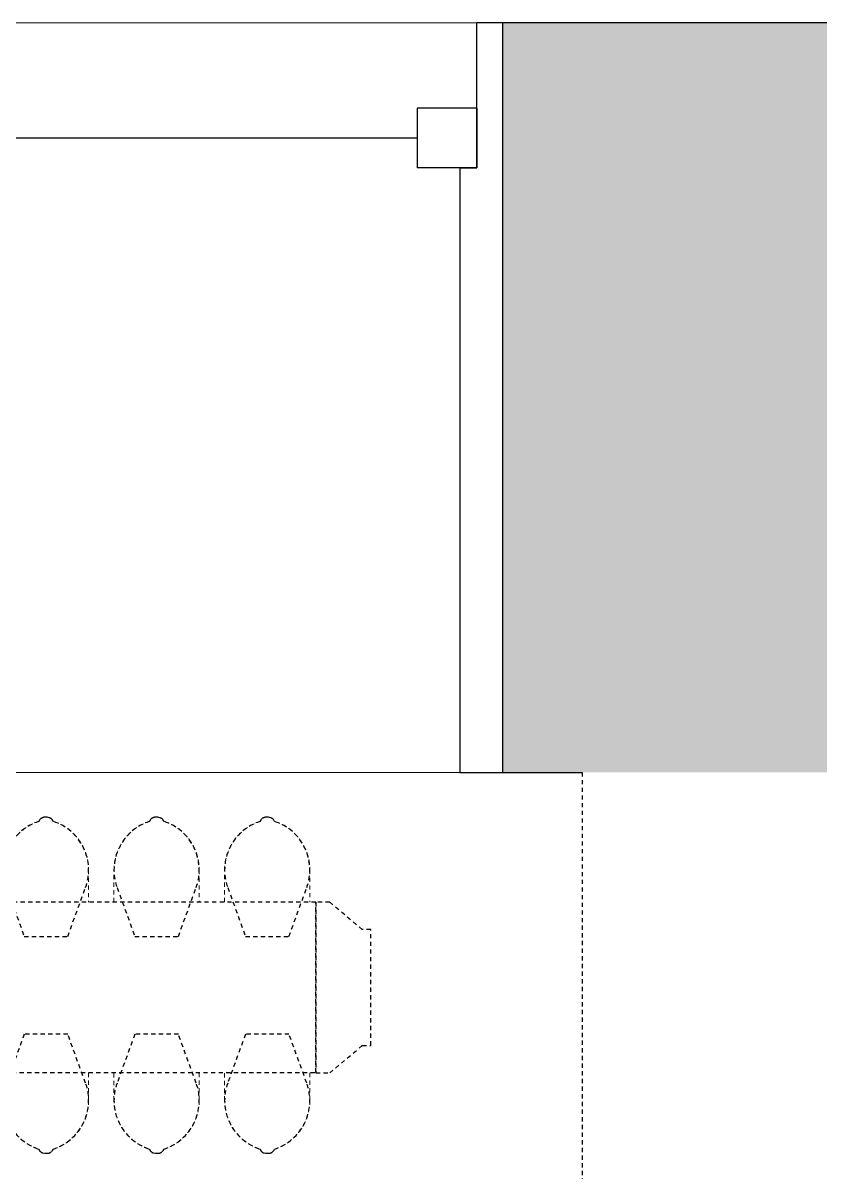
# Model space of a CAD drawing. Header units: inches. Extents: x -1176 to 1551, y -3558 to 978.
# Drawn here: x 668.35 to 691.77, y 555.28 to 589.01 of the extents above; entities that cross this region are included whole.
import ezdxf

# ---------------------------------------------------------------- set-up
doc = ezdxf.new("R2010")
doc.units = ezdxf.units.IN
doc.header["$MEASUREMENT"] = 0
doc.linetypes.add('Demolished', pattern=[0.1875, 0.125, -0.0625])
for name, color, linetype, lineweight in [('A-GENM', 13, 'Demolished', 9), ('A-GLAZ', 151, 'Continuous', 18), ('A-WALL', 113, 'Continuous', 18), ('A-WALL-PATT', 111, 'Continuous', 18)]:
    doc.layers.add(name, color=color, linetype=linetype, lineweight=lineweight)

# ---------------------------------------------------------------- blocks, each defined once
blk = doc.blocks.new('Double Hung - side window 4_ X 6_ 3_ H-6086068-1st Floor Demo')
at = {"layer": 'A-GLAZ', "color": 8, "lineweight": 30}
for p, q in [((18, 6.75), (18, 11)), ((18.75, 11), (18, 11)), ((16.25, 8.5), (16.25, 6.75)), ((18, 8.5), (16.25, 8.5)), ((18, 8.5), (18, 6.75)), ((-16.25, 7.625), (16.25, 7.625)), ((18, 6.75), (16.25, 6.75)), ((17.5, 6.75), (18, 6.75)), ((17.5, 6.75), (17.5, -11)), ((17.5, -11), (18.75, -11))]:
    blk.add_line(p, q, dxfattribs=at)
blk = doc.blocks.new('Cast_Iron_Radiator_8182 - Cast_Iron_Radiator_8182-V71-1st Floor Demo')
at = {"layer": 'A-GENM', "color": 10, "lineweight": 30}
for p, q in [((-5.943, 4.848), (-5.968, 4.809)), ((-5.713, 4.933), (-5.787, 4.933)), ((-5.532, 4.809), (-5.557, 4.848)), ((-2.693, 4.848), (-2.718, 4.809)), ((-2.463, 4.933), (-2.537, 4.933)), ((-2.282, 4.809), (-2.307, 4.848)), ((0.557, 4.848), (0.532, 4.809)), ((0.787, 4.933), (0.713, 4.933)), ((0.968, 4.809), (0.943, 4.848)), ((-6.911, 2.87), (-6.389, 1.435)), ((-5.111, 1.435), (-4.589, 2.87)), ((-3.661, 2.87), (-3.139, 1.435)), ((-1.861, 1.435), (-1.339, 2.87)), ((-0.411, 2.87), (0.111, 1.435)), ((1.389, 1.435), (1.911, 2.87)), ((-7.179, 2.574), (-7.584, 2.574)), ((-7.179, -2.438), (-7.179, 2.574)), ((15.702, 2.561), (-7.179, 2.561)), ((-7.179, 2.561), (-7.179, -2.438)), ((-8.542, 1.77), (-8.792, 1.77)), ((-8.792, 1.77), (-8.792, -1.634)), ((-6.389, 1.435), (-5.111, 1.435)), ((-3.139, 1.435), (-1.861, 1.435)), ((0.111, 1.435), (1.389, 1.435)), ((-8.792, -1.634), (-8.542, -1.634)), ((-6.389, -1.435), (-6.911, -2.87)), ((-5.111, -1.435), (-6.389, -1.435)), ((-4.589, -2.87), (-5.111, -1.435)), ((-3.139, -1.435), (-3.661, -2.87)), ((-1.861, -1.435), (-3.139, -1.435)), ((-1.339, -2.87), (-1.861, -1.435)), ((0.111, -1.435), (-0.411, -2.87)), ((1.389, -1.435), (0.111, -1.435)), ((1.911, -2.87), (1.389, -1.435)), ((-7.584, -2.438), (-7.179, -2.438)), ((-7.179, -2.438), (15.702, -2.438)), ((-5.968, -4.809), (-5.943, -4.848)), ((-5.787, -4.933), (-5.713, -4.933)), ((-5.557, -4.848), (-5.532, -4.809)), ((-2.718, -4.809), (-2.693, -4.848)), ((-2.537, -4.933), (-2.463, -4.933)), ((-2.307, -4.848), (-2.282, -4.809)), ((0.532, -4.809), (0.557, -4.848)), ((0.713, -4.933), (0.787, -4.933)), ((0.943, -4.848), (0.968, -4.809))]:
    blk.add_line(p, q, dxfattribs=at)
at = {"layer": 'A-GENM', "color": 7, "flags": 128}
for points in [[(-7.002, 3.383), (-7.001, 3.443), (-6.997, 3.503), (-6.991, 3.563), (-6.983, 3.622), (-6.972, 3.681), (-6.959, 3.74), (-6.943, 3.798), (-6.926, 3.855), (-6.906, 3.911), (-6.883, 3.967), (-6.859, 4.022), (-6.832, 4.076), (-6.804, 4.128), (-6.773, 4.18), (-6.74, 4.23), (-6.705, 4.279), (-6.668, 4.326), (-6.63, 4.372), (-6.589, 4.416), (-6.547, 4.459), (-6.503, 4.5), (-6.458, 4.539), (-6.411, 4.576), (-6.362, 4.612), (-6.312, 4.645), (-6.261, 4.677), (-6.209, 4.706), (-6.155, 4.733), (-6.101, 4.758), (-6.045, 4.781), (-5.989, 4.802), (-5.968, 4.809)], [(-5.943, 4.848), (-5.938, 4.854), (-5.934, 4.86), (-5.929, 4.866), (-5.925, 4.872), (-5.919, 4.877), (-5.914, 4.882), (-5.909, 4.887), (-5.903, 4.892), (-5.897, 4.896), (-5.891, 4.901), (-5.885, 4.905), (-5.878, 4.909), (-5.872, 4.912), (-5.865, 4.915), (-5.858, 4.918), (-5.851, 4.921), (-5.844, 4.924), (-5.837, 4.926), (-5.83, 4.928), (-5.823, 4.929), (-5.816, 4.93), (-5.808, 4.931), (-5.801, 4.932), (-5.793, 4.933), (-5.787, 4.933)], [(-5.713, 4.933), (-5.706, 4.932), (-5.698, 4.932), (-5.691, 4.931), (-5.683, 4.93), (-5.676, 4.929), (-5.669, 4.927), (-5.662, 4.925), (-5.655, 4.923), (-5.648, 4.921), (-5.641, 4.918), (-5.634, 4.915), (-5.627, 4.912), (-5.621, 4.908), (-5.614, 4.904), (-5.608, 4.9), (-5.602, 4.896), (-5.596, 4.891), (-5.591, 4.887), (-5.585, 4.882), (-5.58, 4.876), (-5.575, 4.871), (-5.57, 4.865), (-5.565, 4.859), (-5.561, 4.854), (-5.557, 4.848)], [(-5.532, 4.809), (-5.475, 4.789), (-5.419, 4.767), (-5.365, 4.743), (-5.311, 4.716), (-5.258, 4.688), (-5.206, 4.657), (-5.156, 4.624), (-5.107, 4.59), (-5.059, 4.553), (-5.013, 4.515), (-4.969, 4.474), (-4.926, 4.432), (-4.885, 4.389), (-4.846, 4.343), (-4.808, 4.296), (-4.773, 4.248), (-4.739, 4.198), (-4.707, 4.147), (-4.678, 4.095), (-4.651, 4.042), (-4.625, 3.987), (-4.602, 3.932), (-4.581, 3.876), (-4.563, 3.819), (-4.547, 3.761), (-4.533, 3.703), (-4.521, 3.644), (-4.512, 3.585), (-4.505, 3.525), (-4.5, 3.465), (-4.498, 3.405), (-4.498, 3.383)], [(-3.752, 3.383), (-3.751, 3.443), (-3.747, 3.503), (-3.741, 3.563), (-3.733, 3.622), (-3.722, 3.681), (-3.709, 3.74), (-3.693, 3.798), (-3.676, 3.855), (-3.656, 3.911), (-3.633, 3.967), (-3.609, 4.022), (-3.582, 4.076), (-3.554, 4.128), (-3.523, 4.18), (-3.49, 4.23), (-3.455, 4.279), (-3.418, 4.326), (-3.38, 4.372), (-3.339, 4.416), (-3.297, 4.459), (-3.253, 4.5), (-3.208, 4.539), (-3.161, 4.576), (-3.112, 4.612), (-3.062, 4.645), (-3.011, 4.677), (-2.959, 4.706), (-2.905, 4.733), (-2.851, 4.758), (-2.795, 4.781), (-2.739, 4.802), (-2.718, 4.809)], [(-2.693, 4.848), (-2.688, 4.854), (-2.684, 4.86), (-2.679, 4.866), (-2.675, 4.872), (-2.669, 4.877), (-2.664, 4.882), (-2.659, 4.887), (-2.653, 4.892), (-2.647, 4.896), (-2.641, 4.901), (-2.635, 4.905), (-2.628, 4.909), (-2.622, 4.912), (-2.615, 4.915), (-2.608, 4.918), (-2.601, 4.921), (-2.594, 4.924), (-2.587, 4.926), (-2.58, 4.928), (-2.573, 4.929), (-2.566, 4.93), (-2.558, 4.931), (-2.551, 4.932), (-2.543, 4.933), (-2.537, 4.933)], [(-2.463, 4.933), (-2.456, 4.932), (-2.448, 4.932), (-2.441, 4.931), (-2.433, 4.93), (-2.426, 4.929), (-2.419, 4.927), (-2.412, 4.925), (-2.405, 4.923), (-2.398, 4.921), (-2.391, 4.918), (-2.384, 4.915), (-2.377, 4.912), (-2.371, 4.908), (-2.364, 4.904), (-2.358, 4.9), (-2.352, 4.896), (-2.346, 4.891), (-2.341, 4.887), (-2.335, 4.882), (-2.33, 4.876), (-2.325, 4.871), (-2.32, 4.865), (-2.315, 4.859), (-2.311, 4.854), (-2.307, 4.848)], [(-2.282, 4.809), (-2.225, 4.789), (-2.169, 4.767), (-2.115, 4.743), (-2.061, 4.716), (-2.008, 4.688), (-1.956, 4.657), (-1.906, 4.624), (-1.857, 4.59), (-1.809, 4.553), (-1.763, 4.515), (-1.719, 4.474), (-1.676, 4.432), (-1.635, 4.389), (-1.596, 4.343), (-1.558, 4.296), (-1.523, 4.248), (-1.489, 4.198), (-1.457, 4.147), (-1.428, 4.095), (-1.401, 4.042), (-1.375, 3.987), (-1.352, 3.932), (-1.331, 3.876), (-1.313, 3.819), (-1.297, 3.761), (-1.283, 3.703), (-1.271, 3.644), (-1.262, 3.585), (-1.255, 3.525), (-1.25, 3.465), (-1.248, 3.405), (-1.248, 3.383)], [(-0.502, 3.383), (-0.501, 3.443), (-0.497, 3.503), (-0.491, 3.563), (-0.483, 3.622), (-0.472, 3.681), (-0.459, 3.74), (-0.443, 3.798), (-0.426, 3.855), (-0.406, 3.911), (-0.383, 3.967), (-0.359, 4.022), (-0.332, 4.076), (-0.304, 4.128), (-0.273, 4.18), (-0.24, 4.23), (-0.205, 4.279), (-0.168, 4.326), (-0.13, 4.372), (-0.089, 4.416), (-0.047, 4.459), (-0.003, 4.5), (0.042, 4.539), (0.089, 4.576), (0.138, 4.612), (0.188, 4.645), (0.239, 4.677), (0.291, 4.706), (0.345, 4.733), (0.399, 4.758), (0.455, 4.781), (0.511, 4.802), (0.532, 4.809)], [(0.557, 4.848), (0.562, 4.854), (0.566, 4.86), (0.571, 4.866), (0.575, 4.872), (0.581, 4.877), (0.586, 4.882), (0.591, 4.887), (0.597, 4.892), (0.603, 4.896), (0.609, 4.901), (0.615, 4.905), (0.622, 4.909), (0.628, 4.912), (0.635, 4.915), (0.642, 4.918), (0.649, 4.921), (0.656, 4.924), (0.663, 4.926), (0.67, 4.928), (0.677, 4.929), (0.684, 4.93), (0.692, 4.931), (0.699, 4.932), (0.707, 4.933), (0.713, 4.933)], [(0.787, 4.933), (0.794, 4.932), (0.802, 4.932), (0.809, 4.931), (0.817, 4.93), (0.824, 4.929), (0.831, 4.927), (0.838, 4.925), (0.845, 4.923), (0.852, 4.921), (0.859, 4.918), (0.866, 4.915), (0.873, 4.912), (0.879, 4.908), (0.886, 4.904), (0.892, 4.9), (0.898, 4.896), (0.904, 4.891), (0.909, 4.887), (0.915, 4.882), (0.92, 4.876), (0.925, 4.871), (0.93, 4.865), (0.935, 4.859), (0.939, 4.854), (0.943, 4.848)], [(0.968, 4.809), (1.025, 4.789), (1.081, 4.767), (1.135, 4.743), (1.189, 4.716), (1.242, 4.688), (1.294, 4.657), (1.344, 4.624), (1.393, 4.59), (1.441, 4.553), (1.487, 4.515), (1.531, 4.474), (1.574, 4.432), (1.615, 4.389), (1.654, 4.343), (1.692, 4.296), (1.727, 4.248), (1.761, 4.198), (1.793, 4.147), (1.822, 4.095), (1.849, 4.042), (1.875, 3.987), (1.898, 3.932), (1.919, 3.876), (1.937, 3.819), (1.953, 3.761), (1.967, 3.703), (1.979, 3.644), (1.988, 3.585), (1.995, 3.525), (2, 3.465), (2.002, 3.405), (2.002, 3.383)], [(-7.002, 2.571), (-7.002, 2.642), (-7.002, 2.71), (-7.002, 2.775), (-7.002, 2.837), (-7.002, 2.896), (-7.002, 2.952), (-7.002, 3.005), (-7.002, 3.055), (-7.002, 3.102), (-7.002, 3.145), (-7.002, 3.185), (-7.002, 3.221), (-7.002, 3.254), (-7.002, 3.283), (-7.002, 3.309), (-7.002, 3.33), (-7.002, 3.348), (-7.002, 3.363), (-7.002, 3.373), (-7.002, 3.38), (-7.002, 3.383), (-7.002, 3.383)], [(-4.498, 3.383), (-4.498, 3.381), (-4.498, 3.375), (-4.498, 3.366), (-4.498, 3.353), (-4.498, 3.336), (-4.498, 3.315), (-4.498, 3.29), (-4.498, 3.262), (-4.498, 3.23), (-4.498, 3.195), (-4.498, 3.156), (-4.498, 3.114), (-4.498, 3.068), (-4.498, 3.019), (-4.498, 2.967), (-4.498, 2.911), (-4.498, 2.853), (-4.498, 2.792), (-4.498, 2.727), (-4.498, 2.66), (-4.498, 2.591), (-4.498, 2.561)], [(-3.752, 2.571), (-3.752, 2.642), (-3.752, 2.71), (-3.752, 2.775), (-3.752, 2.837), (-3.752, 2.896), (-3.752, 2.952), (-3.752, 3.005), (-3.752, 3.055), (-3.752, 3.102), (-3.752, 3.145), (-3.752, 3.185), (-3.752, 3.221), (-3.752, 3.254), (-3.752, 3.283), (-3.752, 3.309), (-3.752, 3.33), (-3.752, 3.348), (-3.752, 3.363), (-3.752, 3.373), (-3.752, 3.38), (-3.752, 3.383), (-3.752, 3.383)], [(-1.248, 3.383), (-1.248, 3.381), (-1.248, 3.375), (-1.248, 3.366), (-1.248, 3.353), (-1.248, 3.336), (-1.248, 3.315), (-1.248, 3.29), (-1.248, 3.262), (-1.248, 3.23), (-1.248, 3.195), (-1.248, 3.156), (-1.248, 3.114), (-1.248, 3.068), (-1.248, 3.019), (-1.248, 2.967), (-1.248, 2.911), (-1.248, 2.853), (-1.248, 2.792), (-1.248, 2.727), (-1.248, 2.66), (-1.248, 2.591), (-1.248, 2.561)], [(-0.502, 2.571), (-0.502, 2.642), (-0.502, 2.71), (-0.502, 2.775), (-0.502, 2.837), (-0.502, 2.896), (-0.502, 2.952), (-0.502, 3.005), (-0.502, 3.055), (-0.502, 3.102), (-0.502, 3.145), (-0.502, 3.185), (-0.502, 3.221), (-0.502, 3.254), (-0.502, 3.283), (-0.502, 3.309), (-0.502, 3.33), (-0.502, 3.348), (-0.502, 3.363), (-0.502, 3.373), (-0.502, 3.38), (-0.502, 3.383), (-0.502, 3.383)], [(-7.002, -3.383), (-7.002, -3.381), (-7.002, -3.375), (-7.002, -3.366), (-7.002, -3.353), (-7.002, -3.336), (-7.002, -3.315), (-7.002, -3.29), (-7.002, -3.262), (-7.002, -3.23), (-7.002, -3.195), (-7.002, -3.156), (-7.002, -3.114), (-7.002, -3.068), (-7.002, -3.019), (-7.002, -2.967), (-7.002, -2.911), (-7.002, -2.853), (-7.002, -2.792), (-7.002, -2.727), (-7.002, -2.66), (-7.002, -2.591), (-7.002, -2.518), (-7.002, -2.444)], [(-4.498, -2.438), (-4.498, -2.498), (-4.498, -2.571), (-4.498, -2.642), (-4.498, -2.71), (-4.498, -2.775), (-4.498, -2.837), (-4.498, -2.896), (-4.498, -2.952), (-4.498, -3.005), (-4.498, -3.055), (-4.498, -3.102), (-4.498, -3.145), (-4.498, -3.185), (-4.498, -3.221), (-4.498, -3.254), (-4.498, -3.283), (-4.498, -3.309), (-4.498, -3.33), (-4.498, -3.348), (-4.498, -3.363), (-4.498, -3.373), (-4.498, -3.38), (-4.498, -3.383), (-4.498, -3.383)], [(-3.752, -3.383), (-3.752, -3.381), (-3.752, -3.375), (-3.752, -3.366), (-3.752, -3.353), (-3.752, -3.336), (-3.752, -3.315), (-3.752, -3.29), (-3.752, -3.262), (-3.752, -3.23), (-3.752, -3.195), (-3.752, -3.156), (-3.752, -3.114), (-3.752, -3.068), (-3.752, -3.019), (-3.752, -2.967), (-3.752, -2.911), (-3.752, -2.853), (-3.752, -2.792), (-3.752, -2.727), (-3.752, -2.66), (-3.752, -2.591), (-3.752, -2.518), (-3.752, -2.444)], [(-1.248, -2.438), (-1.248, -2.498), (-1.248, -2.571), (-1.248, -2.642), (-1.248, -2.71), (-1.248, -2.775), (-1.248, -2.837), (-1.248, -2.896), (-1.248, -2.952), (-1.248, -3.005), (-1.248, -3.055), (-1.248, -3.102), (-1.248, -3.145), (-1.248, -3.185), (-1.248, -3.221), (-1.248, -3.254), (-1.248, -3.283), (-1.248, -3.309), (-1.248, -3.33), (-1.248, -3.348), (-1.248, -3.363), (-1.248, -3.373), (-1.248, -3.38), (-1.248, -3.383), (-1.248, -3.383)], [(-0.502, -3.383), (-0.502, -3.381), (-0.502, -3.375), (-0.502, -3.366), (-0.502, -3.353), (-0.502, -3.336), (-0.502, -3.315), (-0.502, -3.29), (-0.502, -3.262), (-0.502, -3.23), (-0.502, -3.195), (-0.502, -3.156), (-0.502, -3.114), (-0.502, -3.068), (-0.502, -3.019), (-0.502, -2.967), (-0.502, -2.911), (-0.502, -2.853), (-0.502, -2.792), (-0.502, -2.727), (-0.502, -2.66), (-0.502, -2.591), (-0.502, -2.518), (-0.502, -2.444)], [(-5.968, -4.809), (-6.025, -4.789), (-6.081, -4.767), (-6.135, -4.743), (-6.189, -4.716), (-6.242, -4.688), (-6.294, -4.657), (-6.344, -4.624), (-6.393, -4.59), (-6.441, -4.553), (-6.487, -4.515), (-6.531, -4.474), (-6.574, -4.432), (-6.615, -4.389), (-6.654, -4.343), (-6.692, -4.296), (-6.727, -4.248), (-6.761, -4.198), (-6.793, -4.147), (-6.822, -4.095), (-6.849, -4.042), (-6.875, -3.987), (-6.898, -3.932), (-6.919, -3.876), (-6.937, -3.819), (-6.953, -3.761), (-6.967, -3.703), (-6.979, -3.644), (-6.988, -3.585), (-6.995, -3.525), (-7, -3.465), (-7.002, -3.405), (-7.002, -3.383)], [(-4.498, -3.383), (-4.499, -3.443), (-4.503, -3.503), (-4.509, -3.563), (-4.517, -3.622), (-4.528, -3.681), (-4.541, -3.74), (-4.557, -3.798), (-4.574, -3.855), (-4.594, -3.911), (-4.617, -3.967), (-4.641, -4.022), (-4.668, -4.076), (-4.696, -4.128), (-4.727, -4.18), (-4.76, -4.23), (-4.795, -4.279), (-4.832, -4.326), (-4.87, -4.372), (-4.911, -4.416), (-4.953, -4.459), (-4.997, -4.5), (-5.042, -4.539), (-5.089, -4.576), (-5.138, -4.612), (-5.188, -4.645), (-5.239, -4.677), (-5.291, -4.706), (-5.345, -4.733), (-5.399, -4.758), (-5.455, -4.781), (-5.511, -4.802), (-5.532, -4.809)], [(-2.718, -4.809), (-2.775, -4.789), (-2.831, -4.767), (-2.885, -4.743), (-2.939, -4.716), (-2.992, -4.688), (-3.044, -4.657), (-3.094, -4.624), (-3.143, -4.59), (-3.191, -4.553), (-3.237, -4.515), (-3.281, -4.474), (-3.324, -4.432), (-3.365, -4.389), (-3.404, -4.343), (-3.442, -4.296), (-3.477, -4.248), (-3.511, -4.198), (-3.543, -4.147), (-3.572, -4.095), (-3.599, -4.042), (-3.625, -3.987), (-3.648, -3.932), (-3.669, -3.876), (-3.687, -3.819), (-3.703, -3.761), (-3.717, -3.703), (-3.729, -3.644), (-3.738, -3.585), (-3.745, -3.525), (-3.75, -3.465), (-3.752, -3.405), (-3.752, -3.383)], [(-1.248, -3.383), (-1.249, -3.443), (-1.253, -3.503), (-1.259, -3.563), (-1.267, -3.622), (-1.278, -3.681), (-1.291, -3.74), (-1.307, -3.798), (-1.324, -3.855), (-1.344, -3.911), (-1.367, -3.967), (-1.391, -4.022), (-1.418, -4.076), (-1.446, -4.128), (-1.477, -4.18), (-1.51, -4.23), (-1.545, -4.279), (-1.582, -4.326), (-1.62, -4.372), (-1.661, -4.416), (-1.703, -4.459), (-1.747, -4.5), (-1.792, -4.539), (-1.839, -4.576), (-1.888, -4.612), (-1.938, -4.645), (-1.989, -4.677), (-2.041, -4.706), (-2.095, -4.733), (-2.149, -4.758), (-2.205, -4.781), (-2.261, -4.802), (-2.282, -4.809)], [(0.532, -4.809), (0.475, -4.789), (0.419, -4.767), (0.365, -4.743), (0.311, -4.716), (0.258, -4.688), (0.206, -4.657), (0.156, -4.624), (0.107, -4.59), (0.059, -4.553), (0.013, -4.515), (-0.031, -4.474), (-0.074, -4.432), (-0.115, -4.389), (-0.154, -4.343), (-0.192, -4.296), (-0.227, -4.248), (-0.261, -4.198), (-0.293, -4.147), (-0.322, -4.095), (-0.349, -4.042), (-0.375, -3.987), (-0.398, -3.932), (-0.419, -3.876), (-0.437, -3.819), (-0.453, -3.761), (-0.467, -3.703), (-0.479, -3.644), (-0.488, -3.585), (-0.495, -3.525), (-0.5, -3.465), (-0.502, -3.405), (-0.502, -3.383)], [(2.002, -3.383), (2.001, -3.443), (1.997, -3.503), (1.991, -3.563), (1.983, -3.622), (1.972, -3.681), (1.959, -3.74), (1.943, -3.798), (1.926, -3.855), (1.906, -3.911), (1.883, -3.967), (1.859, -4.022), (1.832, -4.076), (1.804, -4.128), (1.773, -4.18), (1.74, -4.23), (1.705, -4.279), (1.668, -4.326), (1.63, -4.372), (1.589, -4.416), (1.547, -4.459), (1.503, -4.5), (1.458, -4.539), (1.411, -4.576), (1.362, -4.612), (1.312, -4.645), (1.261, -4.677), (1.209, -4.706), (1.155, -4.733), (1.101, -4.758), (1.045, -4.781), (0.989, -4.802), (0.968, -4.809)], [(-5.787, -4.933), (-5.794, -4.932), (-5.802, -4.932), (-5.809, -4.931), (-5.817, -4.93), (-5.824, -4.929), (-5.831, -4.927), (-5.838, -4.925), (-5.845, -4.923), (-5.852, -4.921), (-5.859, -4.918), (-5.866, -4.915), (-5.873, -4.912), (-5.879, -4.908), (-5.886, -4.904), (-5.892, -4.9), (-5.898, -4.896), (-5.904, -4.891), (-5.909, -4.887), (-5.915, -4.882), (-5.92, -4.876), (-5.925, -4.871), (-5.93, -4.865), (-5.935, -4.859), (-5.939, -4.854), (-5.943, -4.848)], [(-5.557, -4.848), (-5.562, -4.854), (-5.566, -4.86), (-5.571, -4.866), (-5.575, -4.872), (-5.581, -4.877), (-5.586, -4.882), (-5.591, -4.887), (-5.597, -4.892), (-5.603, -4.896), (-5.609, -4.901), (-5.615, -4.905), (-5.622, -4.909), (-5.628, -4.912), (-5.635, -4.915), (-5.642, -4.918), (-5.649, -4.921), (-5.656, -4.924), (-5.663, -4.926), (-5.67, -4.928), (-5.677, -4.929), (-5.684, -4.93), (-5.692, -4.931), (-5.699, -4.932), (-5.707, -4.933), (-5.713, -4.933)], [(-2.537, -4.933), (-2.544, -4.932), (-2.552, -4.932), (-2.559, -4.931), (-2.567, -4.93), (-2.574, -4.929), (-2.581, -4.927), (-2.588, -4.925), (-2.595, -4.923), (-2.602, -4.921), (-2.609, -4.918), (-2.616, -4.915), (-2.623, -4.912), (-2.629, -4.908), (-2.636, -4.904), (-2.642, -4.9), (-2.648, -4.896), (-2.654, -4.891), (-2.659, -4.887), (-2.665, -4.882), (-2.67, -4.876), (-2.675, -4.871), (-2.68, -4.865), (-2.685, -4.859), (-2.689, -4.854), (-2.693, -4.848)], [(-2.307, -4.848), (-2.312, -4.854), (-2.316, -4.86), (-2.321, -4.866), (-2.325, -4.872), (-2.331, -4.877), (-2.336, -4.882), (-2.341, -4.887), (-2.347, -4.892), (-2.353, -4.896), (-2.359, -4.901), (-2.365, -4.905), (-2.372, -4.909), (-2.378, -4.912), (-2.385, -4.915), (-2.392, -4.918), (-2.399, -4.921), (-2.406, -4.924), (-2.413, -4.926), (-2.42, -4.928), (-2.427, -4.929), (-2.434, -4.93), (-2.442, -4.931), (-2.449, -4.932), (-2.457, -4.933), (-2.463, -4.933)], [(0.713, -4.933), (0.706, -4.932), (0.698, -4.932), (0.691, -4.931), (0.683, -4.93), (0.676, -4.929), (0.669, -4.927), (0.662, -4.925), (0.655, -4.923), (0.648, -4.921), (0.641, -4.918), (0.634, -4.915), (0.627, -4.912), (0.621, -4.908), (0.614, -4.904), (0.608, -4.9), (0.602, -4.896), (0.596, -4.891), (0.591, -4.887), (0.585, -4.882), (0.58, -4.876), (0.575, -4.871), (0.57, -4.865), (0.565, -4.859), (0.561, -4.854), (0.557, -4.848)], [(0.943, -4.848), (0.938, -4.854), (0.934, -4.86), (0.929, -4.866), (0.925, -4.872), (0.919, -4.877), (0.914, -4.882), (0.909, -4.887), (0.903, -4.892), (0.897, -4.896), (0.891, -4.901), (0.885, -4.905), (0.878, -4.909), (0.872, -4.912), (0.865, -4.915), (0.858, -4.918), (0.851, -4.921), (0.844, -4.924), (0.837, -4.926), (0.83, -4.928), (0.823, -4.929), (0.816, -4.93), (0.808, -4.931), (0.801, -4.932), (0.793, -4.933), (0.787, -4.933)]]:
    blk.add_lwpolyline(points, dxfattribs=at)
at = {"layer": 'A-GENM', "color": 10, "lineweight": 30, "flags": 128}
for points in [[(-7.584, 2.574), (-8.063, 2.172), (-8.542, 1.77)], [(-8.542, -1.634), (-8.063, -2.036), (-7.584, -2.438)]]:
    blk.add_lwpolyline(points, dxfattribs=at)
at = {"layer": 'A-GENM', "color": 10, "lineweight": 30}
for centre, radius, start, end in [((-5.502, 3.383), 1.5, 108.1106, 200), ((-5.787, 4.747), 0.186, 90, 147), ((-5.713, 4.747), 0.186, 33, 90), ((-5.998, 3.383), 1.5, 340, 71.8894), ((-2.252, 3.383), 1.5, 108.1106, 200), ((-2.537, 4.747), 0.186, 90, 147), ((-2.463, 4.747), 0.186, 33, 90), ((-2.748, 3.383), 1.5, 340, 71.8894), ((0.998, 3.383), 1.5, 108.1106, 200), ((0.713, 4.747), 0.186, 90, 147), ((0.787, 4.747), 0.186, 33, 90), ((0.502, 3.383), 1.5, 340, 71.8894), ((-5.502, -3.383), 1.5, 160, 251.8894), ((-5.998, -3.383), 1.5, 288.1106, 20), ((-2.252, -3.383), 1.5, 160, 251.8894), ((-2.748, -3.383), 1.5, 288.1106, 20), ((0.998, -3.383), 1.5, 160, 251.8894), ((0.502, -3.383), 1.5, 288.1106, 20), ((-5.787, -4.747), 0.186, 213, 270), ((-5.713, -4.747), 0.186, 270, 327), ((-2.537, -4.747), 0.186, 213, 270), ((-2.463, -4.747), 0.186, 270, 327), ((0.713, -4.747), 0.186, 213, 270), ((0.787, -4.747), 0.186, 270, 327)]:
    blk.add_arc(centre, radius, start, end, dxfattribs=at)

msp = doc.modelspace()

# ---------------------------------------------------------------- hatches: boundary and pattern name
at = {"layer": 'A-WALL-PATT', "lineweight": 9}
h = msp.add_hatch(color=7, dxfattribs=at)
h.paths.add_polyline_path([(1095.737, 567.009), (1130.197, 567.009), (1130.197, 589.009), (1068.645, 589.009), (1068.645, 567.009), (1088.719, 567.009)], flags=0)
h.paths.add_polyline_path([(1211.237, 567.009), (1211.237, 589.009), (1167.697, 589.009), (1167.697, 567.009), (1200.237, 567.009)], flags=0)
h.paths.add_polyline_path([(982.932, 567.009), (1031.145, 567.009), (1031.145, 589.009), (977.592, 589.009), (977.592, 567.009)], flags=0)
h.paths.add_polyline_path([(888.899, 567.009), (940.092, 567.009), (940.092, 589.009), (874.539, 589.009), (874.539, 567.009), (877.145, 567.009)], flags=0)
h.paths.add_polyline_path([(783.486, 567.009), (837.039, 567.009), (837.039, 589.009), (783.486, 589.009), (783.486, 580.227)], flags=0)
h.paths.add_polyline_path([(700.834, 567.009), (745.986, 567.009), (745.986, 589.009), (682.433, 589.009), (682.433, 567.009), (692.776, 567.009)], flags=0)
h.paths.add_polyline_path([(512.768, 567.009), (539.026, 567.009), (539.026, 589.009), (480.776, 589.009), (480.776, 567.009)], flags=0)
h.paths.add_polyline_path([(644.933, 567.009), (644.933, 589.009), (576.526, 589.009), (576.526, 567.009), (606.801, 567.009)], flags=0)

# ---------------------------------------------------------------- linework, layer by layer
at = {"layer": 'A-WALL', "lineweight": 9}
for p, q in [((644.933, 589.009), (682.433, 589.009)), ((682.433, 567.009), (644.933, 567.009))]:
    msp.add_line(p, q, dxfattribs=at)
at = {"layer": 'A-WALL', "color": 8, "lineweight": 30}
for p, q in [((745.986, 589.009), (682.433, 589.009)), ((682.433, 589.009), (682.433, 567.009)), ((682.433, 567.009), (684.776, 567.009))]:
    msp.add_line(p, q, dxfattribs=at)
at = {"layer": 'A-WALL', "color": 10, "linetype": 'Demolished', "lineweight": 30}
msp.add_line((684.776, 567.009), (684.776, 442.759), dxfattribs=at)

# ---------------------------------------------------------------- block references
at = {"layer": 'A-GENM', "color": 7, "rotation": 180}
msp.add_blockref('Cast_Iron_Radiator_8182 - Cast_Iron_Radiator_8182-V71-1st Floor Demo', (669.776, 560.759), dxfattribs=at)
at = {"layer": 'A-GLAZ'}
msp.add_blockref('Double Hung - side window 4_ X 6_ 3_ H-6086068-1st Floor Demo', (663.683, 578.009), dxfattribs=at)

doc.saveas('drawing.dxf')
